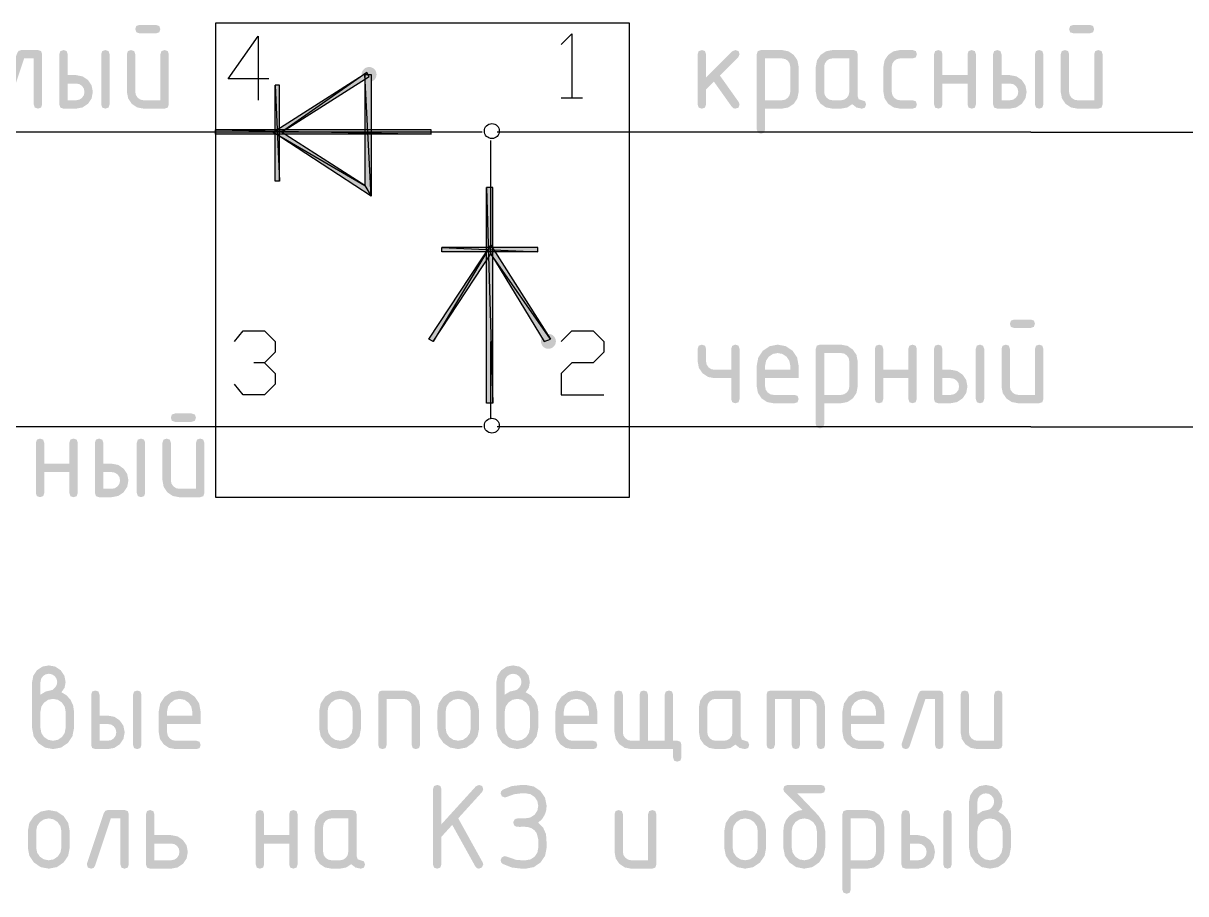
# Model space of a CAD drawing. Header units: millimetres. Extents: x 0 to 420, y 0 to 297.
# Drawn here: x 72.73 to 95.78, y 137.34 to 154.6 of the extents above; entities that cross this region are included whole.
import ezdxf

# ---------------------------------------------------------------- set-up
doc = ezdxf.new("R2010")
doc.units = ezdxf.units.MM
doc.layers.get('0').update_dxf_attribs({"linetype": 'CONTINUOUS'})

msp = doc.modelspace()

# ---------------------------------------------------------------- hatches: boundary and pattern name
at = {"true_color": 0x000007}
h = msp.add_hatch(color=0, dxfattribs=at)
h.paths.add_polyline_path([(75.614819, 153.986728), (75.614819, 152.991233), (75.593873, 152.928739), (75.531586, 152.907999), (75.116521, 152.907999), (74.987605, 152.931977), (74.880601, 153.003911), (74.808667, 153.110916), (74.784689, 153.239831), (74.784689, 153.986728), (74.805429, 154.049015), (74.867923, 154.069961), (74.929934, 154.049015), (74.950605, 153.986728), (74.950605, 153.239831), (74.962732, 153.176648), (74.999663, 153.122973), (75.053338, 153.086042), (75.116521, 153.073915), (75.448904, 153.073915), (75.448904, 153.986728), (75.469574, 154.049015), (75.531586, 154.069961), (75.593873, 154.049015)], flags=0)
h.paths.add_polyline_path([(75.364568, 154.401793), (75.033839, 154.401793), (74.971344, 154.422532), (74.950605, 154.485026), (74.971344, 154.547038), (75.033839, 154.567709), (75.364568, 154.567709), (75.426579, 154.547038), (75.44725, 154.485026), (75.426579, 154.422532)], flags=0)
h = msp.add_hatch(color=0, dxfattribs=at)
h.paths.add_polyline_path([(94.131073, 153.986728), (94.131073, 152.991233), (94.110127, 152.928739), (94.04784, 152.907999), (93.632775, 152.907999), (93.503859, 152.931977), (93.396855, 153.003911), (93.324921, 153.110916), (93.300943, 153.239831), (93.300943, 153.986728), (93.321683, 154.049015), (93.384177, 154.069961), (93.446188, 154.049015), (93.466859, 153.986728), (93.466859, 153.239831), (93.478986, 153.176648), (93.515917, 153.122973), (93.569592, 153.086042), (93.632775, 153.073915), (93.965158, 153.073915), (93.965158, 153.986728), (93.985828, 154.049015), (94.04784, 154.069961), (94.110127, 154.049015)], flags=0)
h.paths.add_polyline_path([(93.880822, 154.401793), (93.550092, 154.401793), (93.487598, 154.422532), (93.466859, 154.485026), (93.487598, 154.547038), (93.550092, 154.567709), (93.880822, 154.567709), (93.942833, 154.547038), (93.963504, 154.485026), (93.942833, 154.422532)], flags=0)
for points in [[(72.688638, 154.069961), (73.020469, 154.069961), (73.082757, 154.049015), (73.103703, 153.986728), (73.103703, 152.991233), (73.082757, 152.928739), (73.020469, 152.907999), (72.958458, 152.928739), (72.937787, 152.991233), (72.937787, 153.904045), (72.747618, 153.904045), (72.434528, 152.964775), (72.405589, 152.922124), (72.356806, 152.907999), (72.294312, 152.929083), (72.273573, 152.992335), (72.277431, 153.01714), (72.605404, 154.002162), (72.637306, 154.053011)], [(86.268498, 153.524258), (86.790499, 154.046259), (86.849479, 154.069961), (86.911766, 154.049015), (86.932712, 153.986728), (86.907356, 153.92885), (86.543003, 153.564497), (86.916176, 153.038637), (86.932712, 152.989579), (86.911766, 152.928325), (86.849479, 152.907999), (86.810067, 152.91675), (86.780577, 152.943277), (86.423389, 153.444883), (86.268498, 153.290543), (86.268498, 152.991233), (86.247827, 152.928739), (86.185816, 152.907999), (86.123322, 152.928739), (86.102582, 152.991233), (86.102582, 153.986728), (86.123322, 154.049015), (86.185816, 154.069961), (86.247827, 154.049015), (86.268498, 153.986728)], [(89.950776, 153.73813), (89.950776, 153.239831), (89.962903, 153.176648), (89.999835, 153.122973), (90.053509, 153.086042), (90.116692, 153.073915), (90.365841, 153.073915), (90.428129, 153.053245), (90.449075, 152.991233), (90.428129, 152.928739), (90.365841, 152.907999), (90.116692, 152.907999), (89.987777, 152.931977), (89.880772, 153.003911), (89.808838, 153.110916), (89.784861, 153.239831), (89.784861, 153.73813), (89.808838, 153.866563), (89.880772, 153.973499), (89.987777, 154.045708), (90.116692, 154.069961), (90.365841, 154.069961), (90.428129, 154.049015), (90.449075, 153.986728), (90.428129, 153.924716), (90.365841, 153.904045), (90.116692, 153.904045), (90.052613, 153.891781), (89.999283, 153.855538), (89.962834, 153.801795)], [(90.955742, 153.405747), (90.955742, 152.991233), (90.935072, 152.928739), (90.87306, 152.907999), (90.810566, 152.928739), (90.789827, 152.991233), (90.789827, 153.986728), (90.810566, 154.049015), (90.87306, 154.069961), (90.935072, 154.049015), (90.955742, 153.986728), (90.955742, 153.572214), (91.454041, 153.572214), (91.454041, 153.986728), (91.474712, 154.049015), (91.536723, 154.069961), (91.599011, 154.049015), (91.619957, 153.986728), (91.619957, 152.991233), (91.599011, 152.928739), (91.536723, 152.907999), (91.474712, 152.928739), (91.454041, 152.991233), (91.454041, 153.405747)], [(86.932712, 148.144728), (86.932712, 147.149233), (86.911766, 147.086739), (86.849479, 147.065999), (86.787467, 147.086739), (86.766797, 147.149233), (86.766797, 147.563747), (86.434414, 147.563747), (86.307359, 147.587449), (86.200147, 147.659107), (86.126973, 147.764596), (86.102582, 147.889515), (86.102582, 148.144728), (86.123322, 148.207015), (86.185816, 148.227961), (86.247827, 148.207015), (86.268498, 148.144728), (86.268498, 147.89613), (86.280625, 147.832464), (86.317556, 147.778721), (86.371231, 147.742272), (86.434414, 147.730214), (86.766797, 147.730214), (86.766797, 148.144728), (86.787467, 148.207015), (86.849479, 148.227961), (86.911766, 148.207015)], [(89.781984, 147.563747), (89.781984, 147.149233), (89.761313, 147.086739), (89.699301, 147.065999), (89.636807, 147.086739), (89.616068, 147.149233), (89.616068, 148.144728), (89.636807, 148.207015), (89.699301, 148.227961), (89.761313, 148.207015), (89.781984, 148.144728), (89.781984, 147.730214), (90.280282, 147.730214), (90.280282, 148.144728), (90.300953, 148.207015), (90.362965, 148.227961), (90.425252, 148.207015), (90.446198, 148.144728), (90.446198, 147.149233), (90.425252, 147.086739), (90.362965, 147.065999), (90.300953, 147.086739), (90.280282, 147.149233), (90.280282, 147.563747)], [(73.144984, 145.70108), (73.144984, 145.286566), (73.124313, 145.224072), (73.062301, 145.203333), (72.999807, 145.224072), (72.979068, 145.286566), (72.979068, 146.282061), (72.999807, 146.344348), (73.062301, 146.365295), (73.124313, 146.344348), (73.144984, 146.282061), (73.144984, 145.867547), (73.643282, 145.867547), (73.643282, 146.282061), (73.663953, 146.344348), (73.725965, 146.365295), (73.788252, 146.344348), (73.809198, 146.282061), (73.809198, 145.286566), (73.788252, 145.224072), (73.725965, 145.203333), (73.663953, 145.224072), (73.643282, 145.286566), (73.643282, 145.70108)], [(79.768086, 140.291233), (79.768086, 141.286728), (79.788826, 141.349015), (79.85132, 141.369961), (80.266385, 141.369961), (80.393715, 141.345639), (80.501202, 141.272947), (80.573894, 141.165874), (80.598216, 141.03813), (80.598216, 140.291233), (80.57727, 140.228739), (80.514983, 140.207999), (80.452971, 140.228739), (80.4323, 140.291233), (80.4323, 141.03813), (80.420312, 141.102484), (80.384345, 141.15609), (80.330739, 141.192057), (80.266385, 141.204045), (79.934002, 141.204045), (79.934002, 140.291233), (79.913331, 140.228739), (79.85132, 140.207999), (79.788826, 140.228739)], [(85.614695, 140.207999), (84.784565, 140.207999), (84.65565, 140.232046), (84.548645, 140.304462), (84.476712, 140.411605), (84.452734, 140.539831), (84.452734, 141.286728), (84.473473, 141.349015), (84.535967, 141.369961), (84.597979, 141.349015), (84.618649, 141.286728), (84.618649, 140.539831), (84.630776, 140.476648), (84.667708, 140.422973), (84.721382, 140.386042), (84.784565, 140.373915), (84.951032, 140.373915), (84.951032, 141.286728), (84.971703, 141.349015), (85.033715, 141.369961), (85.096002, 141.349015), (85.116948, 141.286728), (85.116948, 140.373915), (85.44878, 140.373915), (85.44878, 141.286728), (85.46945, 141.349015), (85.531462, 141.369961), (85.593749, 141.349015), (85.614695, 141.286728), (85.614695, 140.373915), (85.697929, 140.373915), (85.759941, 140.353245), (85.780611, 140.291233), (85.780611, 140.042084), (85.759941, 139.979796), (85.697929, 139.95885), (85.635435, 139.979796), (85.614695, 140.042084)], [(87.550865, 141.369961), (88.297762, 141.369961), (88.425506, 141.345639), (88.53258, 141.272947), (88.605271, 141.165874), (88.629593, 141.03813), (88.629593, 140.291233), (88.608647, 140.228739), (88.54636, 140.207999), (88.484348, 140.228739), (88.463678, 140.291233), (88.463678, 141.03813), (88.451689, 141.102484), (88.415722, 141.15609), (88.362323, 141.192057), (88.297762, 141.204045), (88.131846, 141.204045), (88.131846, 140.291233), (88.1109, 140.228739), (88.048613, 140.207999), (87.986601, 140.228739), (87.96593, 140.291233), (87.96593, 141.204045), (87.633547, 141.204045), (87.633547, 140.291233), (87.612877, 140.228739), (87.550865, 140.207999), (87.488371, 140.228739), (87.467632, 140.291233), (87.467632, 141.286728), (87.488371, 141.349015)], [(90.560009, 141.369961), (90.891841, 141.369961), (90.954128, 141.349015), (90.975074, 141.286728), (90.975074, 140.291233), (90.954128, 140.228739), (90.891841, 140.207999), (90.829829, 140.228739), (90.809159, 140.291233), (90.809159, 141.204045), (90.618989, 141.204045), (90.305899, 140.264775), (90.27696, 140.222124), (90.228178, 140.207999), (90.165684, 140.229083), (90.144944, 140.292335), (90.148803, 140.31714), (90.476776, 141.302162), (90.508677, 141.353011)], [(92.146236, 141.286728), (92.146236, 140.291233), (92.12529, 140.228739), (92.063003, 140.207999), (91.647938, 140.207999), (91.519022, 140.231977), (91.412017, 140.303911), (91.340084, 140.410916), (91.316106, 140.539831), (91.316106, 141.286728), (91.336845, 141.349015), (91.39934, 141.369961), (91.461351, 141.349015), (91.482022, 141.286728), (91.482022, 140.539831), (91.494149, 140.476648), (91.53108, 140.422973), (91.584755, 140.386042), (91.647938, 140.373915), (91.98032, 140.373915), (91.98032, 141.286728), (92.000991, 141.349015), (92.063003, 141.369961), (92.12529, 141.349015)], [(81.235471, 138.704946), (81.020497, 138.468474), (81.020497, 137.920566), (80.999827, 137.858072), (80.937815, 137.837333), (80.875321, 137.858072), (80.854581, 137.920566), (80.854581, 139.41436), (80.875321, 139.476371), (80.937815, 139.497042), (80.999827, 139.476371), (81.020497, 139.41436), (81.020497, 138.716521), (81.704555, 139.469481), (81.767394, 139.497042), (81.829681, 139.476371), (81.850627, 139.41436), (81.828027, 139.357585), (81.353982, 138.835584), (81.839052, 137.961907), (81.850627, 137.920566), (81.82472, 137.86324), (81.767394, 137.837333), (81.723641, 137.848219), (81.693531, 137.88143)], [(82.609601, 139.331126), (82.463667, 139.312936), (82.315252, 139.258366), (82.277769, 139.248444), (82.219341, 139.273249), (82.194536, 139.331126), (82.206525, 139.372881), (82.242492, 139.40554), (82.414471, 139.474029), (82.609601, 139.497042), (82.692835, 139.497042), (82.852067, 139.466587), (82.986081, 139.375775), (83.076894, 139.241485), (83.107348, 139.081977), (83.096927, 138.983774), (83.065732, 138.895804), (83.013866, 138.817962), (82.941433, 138.750145), (83.03886, 138.649135), (83.092466, 138.527454), (83.103628, 138.425479), (83.107348, 138.252398), (83.076894, 138.092477), (82.986081, 137.9586), (82.852067, 137.867581), (82.692835, 137.837333), (82.609601, 137.837333), (82.416951, 137.860208), (82.242492, 137.929386), (82.206525, 137.960736), (82.194536, 138.003249), (82.218789, 138.061677), (82.277769, 138.086482), (82.315252, 138.076009), (82.498807, 138.01317), (82.578044, 138.005729), (82.692835, 138.003249), (82.788884, 138.021163), (82.869223, 138.075458), (82.923311, 138.15566), (82.941433, 138.252398), (82.941433, 138.418314), (82.908911, 138.542888), (82.866123, 138.597872), (82.810519, 138.637146), (82.742099, 138.660711), (82.660864, 138.668565), (82.610703, 138.666912), (82.563299, 138.665809), (82.504043, 138.671735), (82.467939, 138.690063), (82.443685, 138.750145), (82.46849, 138.810228), (82.50363, 138.829107), (82.55944, 138.835584), (82.608499, 138.833379), (82.66362, 138.831725), (82.779858, 138.849984), (82.86757, 138.905037), (82.922898, 138.986065), (82.941433, 139.081977), (82.923243, 139.177819), (82.868672, 139.258366), (82.788195, 139.312936), (82.692835, 139.331126)], [(74.406274, 138.999295), (74.738106, 138.999295), (74.800393, 138.978348), (74.821339, 138.916061), (74.821339, 137.920566), (74.800393, 137.858072), (74.738106, 137.837333), (74.676094, 137.858072), (74.655423, 137.920566), (74.655423, 138.833379), (74.465254, 138.833379), (74.152164, 137.894108), (74.123225, 137.851458), (74.074442, 137.837333), (74.011948, 137.858417), (73.991209, 137.921669), (73.995067, 137.946473), (74.323041, 138.931495), (74.354942, 138.982345)], [(77.504415, 138.33508), (77.504415, 137.920566), (77.483744, 137.858072), (77.421732, 137.837333), (77.359238, 137.858072), (77.338499, 137.920566), (77.338499, 138.916061), (77.359238, 138.978348), (77.421732, 138.999295), (77.483744, 138.978348), (77.504415, 138.916061), (77.504415, 138.501547), (78.002713, 138.501547), (78.002713, 138.916061), (78.023384, 138.978348), (78.085395, 138.999295), (78.147683, 138.978348), (78.168629, 138.916061), (78.168629, 137.920566), (78.147683, 137.858072), (78.085395, 137.837333), (78.023384, 137.858072), (78.002713, 137.920566), (78.002713, 138.33508)], [(85.283892, 138.916061), (85.283892, 137.920566), (85.262946, 137.858072), (85.200658, 137.837333), (84.785593, 137.837333), (84.656678, 137.861311), (84.549673, 137.933244), (84.47774, 138.040249), (84.453762, 138.169164), (84.453762, 138.916061), (84.474501, 138.978348), (84.536995, 138.999295), (84.599007, 138.978348), (84.619678, 138.916061), (84.619678, 138.169164), (84.631804, 138.105981), (84.668736, 138.052307), (84.72241, 138.015375), (84.785593, 138.003249), (85.117976, 138.003249), (85.117976, 138.916061), (85.138647, 138.978348), (85.200658, 138.999295), (85.262946, 138.978348)]]:
    msp.add_hatch(color=0, dxfattribs=at).paths.add_polyline_path(points, flags=0)
h = msp.add_hatch(color=0, dxfattribs=at)
h.paths.add_polyline_path([(74.108949, 153.239831), (74.084696, 153.110916), (74.012486, 153.003911), (73.905482, 152.931977), (73.776566, 152.907999), (73.527968, 152.907999), (73.465474, 152.928739), (73.444735, 152.991233), (73.444735, 153.986728), (73.465474, 154.049015), (73.527968, 154.069961), (73.58998, 154.049015), (73.61065, 153.986728), (73.61065, 153.572214), (73.776566, 153.572214), (73.905482, 153.54796), (74.012486, 153.475751), (74.084696, 153.368333)], flags=0)
h.paths.add_polyline_path([(73.943033, 153.239831), (73.931044, 153.304392), (73.895077, 153.357791), (73.841403, 153.393758), (73.776566, 153.405747), (73.61065, 153.405747), (73.61065, 153.073915), (73.776566, 153.073915), (73.840714, 153.085973), (73.894526, 153.122422), (73.930769, 153.175752)], flags=0)
h.paths.add_polyline_path([(74.274865, 153.986728), (74.295535, 154.049015), (74.357547, 154.069961), (74.419834, 154.049015), (74.440781, 153.986728), (74.440781, 152.991233), (74.419834, 152.928739), (74.357547, 152.907999), (74.295535, 152.928739), (74.274865, 152.991233)], flags=0)
h = msp.add_hatch(color=0, dxfattribs=at)
h.paths.add_polyline_path([(87.273744, 153.986728), (87.294484, 154.049015), (87.356978, 154.069961), (87.772043, 154.069961), (87.900476, 154.045708), (88.007412, 153.973499), (88.079621, 153.866563), (88.103874, 153.73813), (88.103874, 153.239831), (88.079621, 153.111605), (88.007412, 153.004462), (87.900476, 152.932046), (87.772043, 152.907999), (87.43966, 152.907999), (87.43966, 152.492934), (87.418989, 152.430923), (87.356978, 152.410252), (87.294484, 152.430923), (87.273744, 152.492934)], flags=0)
h.paths.add_polyline_path([(87.43966, 153.904045), (87.43966, 153.073915), (87.772043, 153.073915), (87.835708, 153.085973), (87.889451, 153.122422), (87.925694, 153.175752), (87.937958, 153.239831), (87.937958, 153.73813), (87.92597, 153.802484), (87.890003, 153.85609), (87.836397, 153.892056), (87.772043, 153.904045)], flags=0)
h = msp.add_hatch(color=0, dxfattribs=at)
h.paths.add_polyline_path([(89.10912, 153.904045), (88.776738, 153.904045), (88.712659, 153.891781), (88.659329, 153.855538), (88.62288, 153.801795), (88.610822, 153.73813), (88.610822, 153.239831), (88.622948, 153.176648), (88.65988, 153.122973), (88.713554, 153.086042), (88.776738, 153.073915), (88.943205, 153.073915), (89.00687, 153.085973), (89.060613, 153.122422), (89.096856, 153.175752), (89.10912, 153.239831)], flags=0)
h.paths.add_polyline_path([(89.440952, 152.991233), (89.420006, 152.928739), (89.357718, 152.907999), (89.252367, 152.929979), (89.1681, 152.996194), (89.065574, 152.929979), (88.943205, 152.907999), (88.776738, 152.907999), (88.647822, 152.931977), (88.540817, 153.003911), (88.468884, 153.110916), (88.444906, 153.239831), (88.444906, 153.73813), (88.468884, 153.866563), (88.540817, 153.973499), (88.647822, 154.045708), (88.776738, 154.069961), (89.191803, 154.069961), (89.25409, 154.049015), (89.275036, 153.986728), (89.275036, 153.157149), (89.295707, 153.094655), (89.357718, 153.073915), (89.420006, 153.053245)], flags=0)
h = msp.add_hatch(color=0, dxfattribs=at)
h.paths.add_polyline_path([(92.625203, 153.239831), (92.600949, 153.110916), (92.52874, 153.003911), (92.421736, 152.931977), (92.29282, 152.907999), (92.044222, 152.907999), (91.981728, 152.928739), (91.960988, 152.991233), (91.960988, 153.986728), (91.981728, 154.049015), (92.044222, 154.069961), (92.106234, 154.049015), (92.126904, 153.986728), (92.126904, 153.572214), (92.29282, 153.572214), (92.421736, 153.54796), (92.52874, 153.475751), (92.600949, 153.368333)], flags=0)
h.paths.add_polyline_path([(92.459287, 153.239831), (92.447298, 153.304392), (92.411331, 153.357791), (92.357657, 153.393758), (92.29282, 153.405747), (92.126904, 153.405747), (92.126904, 153.073915), (92.29282, 153.073915), (92.356968, 153.085973), (92.41078, 153.122422), (92.447023, 153.175752)], flags=0)
h.paths.add_polyline_path([(92.791119, 153.986728), (92.811789, 154.049015), (92.873801, 154.069961), (92.936088, 154.049015), (92.957034, 153.986728), (92.957034, 152.991233), (92.936088, 152.928739), (92.873801, 152.907999), (92.811789, 152.928739), (92.791119, 152.991233)], flags=0)
h = msp.add_hatch(color=0, dxfattribs=at)
h.paths.add_polyline_path([(79.586667, 153.543), (79.544333, 153.627667), (77.851, 152.442333)], flags=0)
h.paths.add_polyline_path([(79.544333, 153.627667), (77.851, 152.442333), (77.681667, 152.442333)], flags=0)
h.paths.add_polyline_path([(77.851, 152.442333), (77.681667, 152.442333), (79.502, 151.384)], flags=0)
h.paths.add_polyline_path([(77.681667, 152.442333), (79.502, 151.384), (79.629, 151.172333)], flags=0)
h.paths.add_polyline_path([(79.502, 151.384), (79.629, 151.172333), (79.502, 153.585333)], flags=0)
h.paths.add_polyline_path([(79.629, 151.172333), (79.502, 153.585333), (79.629, 153.585333)], flags=0)
h = msp.add_hatch(color=0, dxfattribs=at)
edge = h.paths.add_edge_path(flags=0)
edge.add_arc((79.586667, 153.585333), 0.148167, 0, 360)
h = msp.add_hatch(color=0, dxfattribs=at)
h.paths.add_polyline_path([(77.808667, 153.373667), (77.724, 153.373667), (77.808667, 151.468667)], flags=0)
h.paths.add_polyline_path([(77.724, 153.373667), (77.808667, 151.468667), (77.724, 151.468667)], flags=0)
h = msp.add_hatch(color=0, dxfattribs=at)
h.paths.add_polyline_path([(80.814333, 152.484667), (76.538667, 152.484667), (80.814333, 152.4)], flags=0)
h.paths.add_polyline_path([(76.538667, 152.484667), (80.814333, 152.4), (76.538667, 152.4)], flags=0)
h = msp.add_hatch(color=0, dxfattribs=at)
h.paths.add_polyline_path([(82.042, 151.341667), (81.915, 151.341667), (82.042, 147.066)], flags=0)
h.paths.add_polyline_path([(81.915, 151.341667), (82.042, 147.066), (81.915, 147.066)], flags=0)
h = msp.add_hatch(color=0, dxfattribs=at)
h.paths.add_polyline_path([(83.058, 148.293667), (83.185, 148.336), (81.999667, 150.029333)], flags=0)
h.paths.add_polyline_path([(83.185, 148.336), (81.999667, 150.029333), (81.999667, 150.198667)], flags=0)
h.paths.add_polyline_path([(81.999667, 150.029333), (81.999667, 150.198667), (80.856667, 148.293667)], flags=0)
h.paths.add_polyline_path([(81.999667, 150.198667), (80.856667, 148.293667), (80.772, 148.336)], flags=0)
h = msp.add_hatch(color=0, dxfattribs=at)
h.paths.add_polyline_path([(82.931, 150.156333), (81.026, 150.156333), (82.931, 150.071667)], flags=0)
h.paths.add_polyline_path([(81.026, 150.156333), (82.931, 150.071667), (81.026, 150.071667)], flags=0)
h = msp.add_hatch(color=0, dxfattribs=at)
h.paths.add_polyline_path([(92.957315, 148.144728), (92.957315, 147.149233), (92.936368, 147.086739), (92.874081, 147.065999), (92.459016, 147.065999), (92.330101, 147.089977), (92.223096, 147.161911), (92.151162, 147.268916), (92.127184, 147.397831), (92.127184, 148.144728), (92.147924, 148.207015), (92.210418, 148.227961), (92.27243, 148.207015), (92.2931, 148.144728), (92.2931, 147.397831), (92.305227, 147.334648), (92.342158, 147.280973), (92.395833, 147.244042), (92.459016, 147.231915), (92.791399, 147.231915), (92.791399, 148.144728), (92.812069, 148.207015), (92.874081, 148.227961), (92.936368, 148.207015)], flags=0)
h.paths.add_polyline_path([(92.707063, 148.559793), (92.376334, 148.559793), (92.31384, 148.580532), (92.2931, 148.643026), (92.31384, 148.705038), (92.376334, 148.725709), (92.707063, 148.725709), (92.769075, 148.705038), (92.789745, 148.643026), (92.769075, 148.580532)], flags=0)
h = msp.add_hatch(color=0, dxfattribs=at)
edge = h.paths.add_edge_path(flags=0)
edge.add_arc((83.142667, 148.293667), 0.148167, 0, 360)
h = msp.add_hatch(color=0, dxfattribs=at)
h.paths.add_polyline_path([(87.688809, 148.062045), (87.592967, 148.04358), (87.51242, 147.988734), (87.45785, 147.908256), (87.43966, 147.812896), (87.43966, 147.730214), (87.937958, 147.730214), (87.937958, 147.812896), (87.919493, 147.908256), (87.864647, 147.988734), (87.784169, 148.04358)], flags=0)
h.paths.add_polyline_path([(87.43966, 147.563747), (87.43966, 147.397831), (87.451787, 147.334648), (87.488718, 147.280973), (87.542393, 147.244042), (87.605576, 147.231915), (88.020641, 147.231915), (88.082928, 147.211245), (88.103874, 147.149233), (88.082928, 147.086739), (88.020641, 147.065999), (87.605576, 147.065999), (87.47666, 147.089977), (87.369655, 147.161911), (87.297722, 147.268916), (87.273744, 147.397831), (87.273744, 147.812896), (87.303992, 147.972404), (87.395011, 148.106694), (87.528888, 148.197507), (87.688809, 148.227961), (87.849695, 148.197851), (87.983709, 148.107796), (88.073764, 147.973782), (88.103874, 147.812896), (88.103874, 147.563747)], flags=0)
h = msp.add_hatch(color=0, dxfattribs=at)
h.paths.add_polyline_path([(88.444906, 148.144728), (88.465645, 148.207015), (88.528139, 148.227961), (88.943205, 148.227961), (89.071638, 148.203708), (89.178573, 148.131499), (89.250783, 148.024563), (89.275036, 147.89613), (89.275036, 147.397831), (89.250783, 147.269605), (89.178573, 147.162462), (89.071638, 147.090046), (88.943205, 147.065999), (88.610822, 147.065999), (88.610822, 146.650934), (88.590151, 146.588923), (88.528139, 146.568252), (88.465645, 146.588923), (88.444906, 146.650934)], flags=0)
h.paths.add_polyline_path([(88.610822, 148.062045), (88.610822, 147.231915), (88.943205, 147.231915), (89.00687, 147.243973), (89.060613, 147.280422), (89.096856, 147.333752), (89.10912, 147.397831), (89.10912, 147.89613), (89.097131, 147.960484), (89.061165, 148.01409), (89.007559, 148.050056), (88.943205, 148.062045)], flags=0)
h = msp.add_hatch(color=0, dxfattribs=at)
h.paths.add_polyline_path([(91.451444, 147.397831), (91.427191, 147.268916), (91.354981, 147.161911), (91.247977, 147.089977), (91.119061, 147.065999), (90.870463, 147.065999), (90.807969, 147.086739), (90.78723, 147.149233), (90.78723, 148.144728), (90.807969, 148.207015), (90.870463, 148.227961), (90.932475, 148.207015), (90.953146, 148.144728), (90.953146, 147.730214), (91.119061, 147.730214), (91.247977, 147.70596), (91.354981, 147.633751), (91.427191, 147.526333)], flags=0)
h.paths.add_polyline_path([(91.285528, 147.397831), (91.273539, 147.462392), (91.237573, 147.515791), (91.183898, 147.551758), (91.119061, 147.563747), (90.953146, 147.563747), (90.953146, 147.231915), (91.119061, 147.231915), (91.183209, 147.243973), (91.237021, 147.280422), (91.273264, 147.333752)], flags=0)
h.paths.add_polyline_path([(91.61736, 148.144728), (91.638031, 148.207015), (91.700042, 148.227961), (91.76233, 148.207015), (91.783276, 148.144728), (91.783276, 147.149233), (91.76233, 147.086739), (91.700042, 147.065999), (91.638031, 147.086739), (91.61736, 147.149233)], flags=0)
h = msp.add_hatch(color=0, dxfattribs=at)
h.paths.add_polyline_path([(76.320315, 146.282061), (76.320315, 145.286566), (76.299368, 145.224072), (76.237081, 145.203333), (75.822016, 145.203333), (75.693101, 145.227311), (75.586096, 145.299244), (75.514162, 145.406249), (75.490184, 145.535164), (75.490184, 146.282061), (75.510924, 146.344348), (75.573418, 146.365295), (75.63543, 146.344348), (75.6561, 146.282061), (75.6561, 145.535164), (75.668227, 145.471981), (75.705158, 145.418307), (75.758833, 145.381375), (75.822016, 145.369249), (76.154399, 145.369249), (76.154399, 146.282061), (76.175069, 146.344348), (76.237081, 146.365295), (76.299368, 146.344348)], flags=0)
h.paths.add_polyline_path([(76.070063, 146.697126), (75.739334, 146.697126), (75.67684, 146.717866), (75.6561, 146.78036), (75.67684, 146.842371), (75.739334, 146.863042), (76.070063, 146.863042), (76.132075, 146.842371), (76.152745, 146.78036), (76.132075, 146.717866)], flags=0)
h = msp.add_hatch(color=0, dxfattribs=at)
h.paths.add_polyline_path([(74.814444, 145.535164), (74.790191, 145.406249), (74.717982, 145.299244), (74.610977, 145.227311), (74.482061, 145.203333), (74.233463, 145.203333), (74.170969, 145.224072), (74.15023, 145.286566), (74.15023, 146.282061), (74.170969, 146.344348), (74.233463, 146.365295), (74.295475, 146.344348), (74.316146, 146.282061), (74.316146, 145.867547), (74.482061, 145.867547), (74.610977, 145.843294), (74.717982, 145.771084), (74.790191, 145.663666)], flags=0)
h.paths.add_polyline_path([(74.648528, 145.535164), (74.636539, 145.599725), (74.600573, 145.653124), (74.546898, 145.689091), (74.482061, 145.70108), (74.316146, 145.70108), (74.316146, 145.369249), (74.482061, 145.369249), (74.546209, 145.381306), (74.600021, 145.417755), (74.636264, 145.471086)], flags=0)
h.paths.add_polyline_path([(74.98036, 146.282061), (75.001031, 146.344348), (75.063042, 146.365295), (75.12533, 146.344348), (75.146276, 146.282061), (75.146276, 145.286566), (75.12533, 145.224072), (75.063042, 145.203333), (75.001031, 145.224072), (74.98036, 145.286566)], flags=0)
h = msp.add_hatch(color=0, dxfattribs=at)
h.paths.add_polyline_path([(73.07063, 141.286728), (73.171984, 141.349015), (73.264657, 141.369961), (73.313991, 141.384431), (73.360018, 141.427839), (73.392264, 141.481651), (73.403012, 141.535877), (73.391023, 141.600438), (73.355057, 141.653837), (73.301382, 141.689804), (73.236545, 141.701793), (73.172467, 141.689528), (73.119136, 141.653286), (73.082687, 141.599542), (73.07063, 141.535877)], flags=0)
h.paths.add_polyline_path([(73.485695, 141.335786), (73.588221, 141.273774), (73.667596, 141.18365), (73.717963, 141.074234), (73.734844, 140.954896), (73.734844, 140.623065), (73.70432, 140.462661), (73.613025, 140.328716), (73.479011, 140.238178), (73.319779, 140.207999), (73.159375, 140.238247), (73.02543, 140.329267), (72.934893, 140.463143), (72.904714, 140.623065), (72.904714, 141.535877), (72.92876, 141.66431), (73.001176, 141.771246), (73.108319, 141.843455), (73.236545, 141.867709), (73.365461, 141.843386), (73.472465, 141.770695), (73.544675, 141.663621), (73.568928, 141.535877), (73.547982, 141.423016)], flags=0)
h.paths.add_polyline_path([(73.568928, 140.623065), (73.568928, 140.954896), (73.550738, 141.050256), (73.496168, 141.130734), (73.415828, 141.18558), (73.319779, 141.204045), (73.223454, 141.18558), (73.142839, 141.130734), (73.088544, 141.050256), (73.07063, 140.954896), (73.07063, 140.623065), (73.088544, 140.526326), (73.142839, 140.446124), (73.223454, 140.39183), (73.319779, 140.373915), (73.415828, 140.392105), (73.496168, 140.446676), (73.550738, 140.527222)], flags=0)
h = msp.add_hatch(color=0, dxfattribs=at)
h.paths.add_polyline_path([(82.276326, 141.286728), (82.37768, 141.349015), (82.470353, 141.369961), (82.519687, 141.384431), (82.565714, 141.427839), (82.59796, 141.481651), (82.608708, 141.535877), (82.59672, 141.600438), (82.560753, 141.653837), (82.507078, 141.689804), (82.442241, 141.701793), (82.378163, 141.689528), (82.324833, 141.653286), (82.288383, 141.599542), (82.276326, 141.535877)], flags=0)
h.paths.add_polyline_path([(82.691391, 141.335786), (82.793917, 141.273774), (82.873292, 141.18365), (82.923659, 141.074234), (82.94054, 140.954896), (82.94054, 140.623065), (82.910017, 140.462661), (82.818721, 140.328716), (82.684707, 140.238178), (82.525475, 140.207999), (82.365071, 140.238247), (82.231126, 140.329267), (82.140589, 140.463143), (82.11041, 140.623065), (82.11041, 141.535877), (82.134457, 141.66431), (82.206873, 141.771246), (82.314015, 141.843455), (82.442241, 141.867709), (82.571157, 141.843386), (82.678162, 141.770695), (82.750371, 141.663621), (82.774624, 141.535877), (82.753678, 141.423016)], flags=0)
h.paths.add_polyline_path([(82.774624, 140.623065), (82.774624, 140.954896), (82.756434, 141.050256), (82.701864, 141.130734), (82.621524, 141.18558), (82.525475, 141.204045), (82.42915, 141.18558), (82.348535, 141.130734), (82.29424, 141.050256), (82.276326, 140.954896), (82.276326, 140.623065), (82.29424, 140.526326), (82.348535, 140.446124), (82.42915, 140.39183), (82.525475, 140.373915), (82.621524, 140.392105), (82.701864, 140.446676), (82.756434, 140.527222)], flags=0)
h = msp.add_hatch(color=0, dxfattribs=at)
h.paths.add_polyline_path([(74.74009, 140.539831), (74.715837, 140.410916), (74.643627, 140.303911), (74.536623, 140.231977), (74.407707, 140.207999), (74.159109, 140.207999), (74.096615, 140.228739), (74.075876, 140.291233), (74.075876, 141.286728), (74.096615, 141.349015), (74.159109, 141.369961), (74.221121, 141.349015), (74.241791, 141.286728), (74.241791, 140.872214), (74.407707, 140.872214), (74.536623, 140.84796), (74.643627, 140.775751), (74.715837, 140.668333)], flags=0)
h.paths.add_polyline_path([(74.574174, 140.539831), (74.562185, 140.604392), (74.526219, 140.657791), (74.472544, 140.693758), (74.407707, 140.705747), (74.241791, 140.705747), (74.241791, 140.373915), (74.407707, 140.373915), (74.471855, 140.385973), (74.525667, 140.422422), (74.56191, 140.475752)], flags=0)
h.paths.add_polyline_path([(74.906006, 141.286728), (74.926676, 141.349015), (74.988688, 141.369961), (75.050975, 141.349015), (75.071922, 141.286728), (75.071922, 140.291233), (75.050975, 140.228739), (74.988688, 140.207999), (74.926676, 140.228739), (74.906006, 140.291233)], flags=0)
h = msp.add_hatch(color=0, dxfattribs=at)
h.paths.add_polyline_path([(75.830895, 141.204045), (75.735053, 141.18558), (75.654506, 141.130734), (75.599936, 141.050256), (75.581746, 140.954896), (75.581746, 140.872214), (76.080045, 140.872214), (76.080045, 140.954896), (76.061579, 141.050256), (76.006733, 141.130734), (75.926256, 141.18558)], flags=0)
h.paths.add_polyline_path([(75.581746, 140.705747), (75.581746, 140.539831), (75.593873, 140.476648), (75.630804, 140.422973), (75.684479, 140.386042), (75.747662, 140.373915), (76.162727, 140.373915), (76.225014, 140.353245), (76.24596, 140.291233), (76.225014, 140.228739), (76.162727, 140.207999), (75.747662, 140.207999), (75.618746, 140.231977), (75.511742, 140.303911), (75.439808, 140.410916), (75.41583, 140.539831), (75.41583, 140.954896), (75.446078, 141.114404), (75.537098, 141.248694), (75.670974, 141.339507), (75.830895, 141.369961), (75.991781, 141.339851), (76.125796, 141.249796), (76.21585, 141.115782), (76.24596, 140.954896), (76.24596, 140.705747)], flags=0)
h = msp.add_hatch(color=0, dxfattribs=at)
h.paths.add_polyline_path([(78.596924, 140.623065), (78.596924, 140.954896), (78.627172, 141.114404), (78.718192, 141.248694), (78.852068, 141.339507), (79.011989, 141.369961), (79.172875, 141.339851), (79.306889, 141.249796), (79.396944, 141.115782), (79.427054, 140.954896), (79.427054, 140.623065), (79.396531, 140.463143), (79.305236, 140.329267), (79.171222, 140.238247), (79.011989, 140.207999), (78.852068, 140.238247), (78.718192, 140.329267), (78.627172, 140.463143)], flags=0)
h.paths.add_polyline_path([(79.261139, 140.623065), (79.261139, 140.954896), (79.242673, 141.050256), (79.187827, 141.130734), (79.107349, 141.18558), (79.011989, 141.204045), (78.916147, 141.18558), (78.8356, 141.130734), (78.78103, 141.050256), (78.76284, 140.954896), (78.76284, 140.623065), (78.780754, 140.526326), (78.835049, 140.446124), (78.915664, 140.39183), (79.011989, 140.373915), (79.107349, 140.392105), (79.187827, 140.446676), (79.242673, 140.527222)], flags=0)
h = msp.add_hatch(color=0, dxfattribs=at)
h.paths.add_polyline_path([(80.939248, 140.623065), (80.939248, 140.954896), (80.969496, 141.114404), (81.060515, 141.248694), (81.194392, 141.339507), (81.354313, 141.369961), (81.515199, 141.339851), (81.649213, 141.249796), (81.739268, 141.115782), (81.769378, 140.954896), (81.769378, 140.623065), (81.738855, 140.463143), (81.64756, 140.329267), (81.513545, 140.238247), (81.354313, 140.207999), (81.194392, 140.238247), (81.060515, 140.329267), (80.969496, 140.463143)], flags=0)
h.paths.add_polyline_path([(81.603462, 140.623065), (81.603462, 140.954896), (81.584997, 141.050256), (81.530151, 141.130734), (81.449673, 141.18558), (81.354313, 141.204045), (81.258471, 141.18558), (81.177924, 141.130734), (81.123354, 141.050256), (81.105164, 140.954896), (81.105164, 140.623065), (81.123078, 140.526326), (81.177373, 140.446124), (81.257988, 140.39183), (81.354313, 140.373915), (81.449673, 140.392105), (81.530151, 140.446676), (81.584997, 140.527222)], flags=0)
h = msp.add_hatch(color=0, dxfattribs=at)
h.paths.add_polyline_path([(83.696637, 141.204045), (83.600794, 141.18558), (83.520248, 141.130734), (83.465678, 141.050256), (83.447488, 140.954896), (83.447488, 140.872214), (83.945786, 140.872214), (83.945786, 140.954896), (83.92732, 141.050256), (83.872475, 141.130734), (83.791997, 141.18558)], flags=0)
h.paths.add_polyline_path([(83.447488, 140.705747), (83.447488, 140.539831), (83.459614, 140.476648), (83.496546, 140.422973), (83.55022, 140.386042), (83.613403, 140.373915), (84.028468, 140.373915), (84.090756, 140.353245), (84.111702, 140.291233), (84.090756, 140.228739), (84.028468, 140.207999), (83.613403, 140.207999), (83.484488, 140.231977), (83.377483, 140.303911), (83.30555, 140.410916), (83.281572, 140.539831), (83.281572, 140.954896), (83.31182, 141.114404), (83.402839, 141.248694), (83.536716, 141.339507), (83.696637, 141.369961), (83.857523, 141.339851), (83.991537, 141.249796), (84.081592, 141.115782), (84.111702, 140.954896), (84.111702, 140.705747)], flags=0)
h = msp.add_hatch(color=0, dxfattribs=at)
h.paths.add_polyline_path([(86.791891, 141.204045), (86.459509, 141.204045), (86.39543, 141.191781), (86.3421, 141.155539), (86.305651, 141.101795), (86.293593, 141.03813), (86.293593, 140.539831), (86.30572, 140.476648), (86.342651, 140.422973), (86.396326, 140.386042), (86.459509, 140.373915), (86.625976, 140.373915), (86.689641, 140.385973), (86.743384, 140.422422), (86.779627, 140.475752), (86.791891, 140.539831)], flags=0)
h.paths.add_polyline_path([(87.123723, 140.291233), (87.102777, 140.228739), (87.040489, 140.207999), (86.935138, 140.229979), (86.850871, 140.296194), (86.748345, 140.229979), (86.625976, 140.207999), (86.459509, 140.207999), (86.330593, 140.231977), (86.223588, 140.303911), (86.151655, 140.410916), (86.127677, 140.539831), (86.127677, 141.03813), (86.151655, 141.166563), (86.223588, 141.273499), (86.330593, 141.345708), (86.459509, 141.369961), (86.874574, 141.369961), (86.936861, 141.349015), (86.957807, 141.286728), (86.957807, 140.457149), (86.978478, 140.394655), (87.040489, 140.373915), (87.102777, 140.353245)], flags=0)
h = msp.add_hatch(color=0, dxfattribs=at)
h.paths.add_polyline_path([(89.388847, 141.204045), (89.293005, 141.18558), (89.212458, 141.130734), (89.157888, 141.050256), (89.139698, 140.954896), (89.139698, 140.872214), (89.637997, 140.872214), (89.637997, 140.954896), (89.619531, 141.050256), (89.564685, 141.130734), (89.484208, 141.18558)], flags=0)
h.paths.add_polyline_path([(89.139698, 140.705747), (89.139698, 140.539831), (89.151825, 140.476648), (89.188756, 140.422973), (89.242431, 140.386042), (89.305614, 140.373915), (89.720679, 140.373915), (89.782966, 140.353245), (89.803912, 140.291233), (89.782966, 140.228739), (89.720679, 140.207999), (89.305614, 140.207999), (89.176698, 140.231977), (89.069694, 140.303911), (88.99776, 140.410916), (88.973782, 140.539831), (88.973782, 140.954896), (89.00403, 141.114404), (89.09505, 141.248694), (89.228926, 141.339507), (89.388847, 141.369961), (89.549733, 141.339851), (89.683747, 141.249796), (89.773802, 141.115782), (89.803912, 140.954896), (89.803912, 140.705747)], flags=0)
h = msp.add_hatch(color=0, dxfattribs=at)
h.paths.add_polyline_path([(88.631182, 138.584229), (88.631182, 138.252398), (88.600658, 138.092477), (88.509363, 137.9586), (88.375349, 137.867581), (88.216117, 137.837333), (88.056195, 137.867581), (87.922319, 137.9586), (87.8313, 138.092477), (87.801052, 138.252398), (87.801052, 138.584229), (87.814487, 138.700812), (87.854795, 138.800857), (87.921974, 138.884366), (88.016026, 138.951339), (88.102084, 138.987306), (88.181941, 138.999295), (87.817588, 139.363648), (87.801052, 139.412706), (87.821791, 139.475958), (87.884285, 139.497042), (88.549051, 139.497042), (88.611338, 139.476371), (88.632284, 139.41436), (88.611338, 139.351866), (88.549051, 139.331126), (88.077762, 139.331126), (88.495032, 138.892359), (88.597006, 138.743462)], flags=0)
h.paths.add_polyline_path([(88.465266, 138.252398), (88.465266, 138.584229), (88.4468, 138.67959), (88.391954, 138.760067), (88.311477, 138.814913), (88.216117, 138.833379), (88.120274, 138.814913), (88.039728, 138.760067), (87.985157, 138.67959), (87.966967, 138.584229), (87.966967, 138.252398), (87.984882, 138.15566), (88.039177, 138.075458), (88.119792, 138.021163), (88.216117, 138.003249), (88.311477, 138.021439), (88.391954, 138.076009), (88.4468, 138.156555)], flags=0)
h = msp.add_hatch(color=0, dxfattribs=at)
h.paths.add_polyline_path([(91.649246, 138.916061), (91.750601, 138.978348), (91.843274, 138.999295), (91.892607, 139.013764), (91.938634, 139.057172), (91.97088, 139.110985), (91.981629, 139.16521), (91.96964, 139.229771), (91.933673, 139.28317), (91.879998, 139.319137), (91.815162, 139.331126), (91.751083, 139.318862), (91.697753, 139.282619), (91.661304, 139.228876), (91.649246, 139.16521)], flags=0)
h.paths.add_polyline_path([(92.064311, 138.965119), (92.166837, 138.903108), (92.246212, 138.812984), (92.296579, 138.703568), (92.31346, 138.584229), (92.31346, 138.252398), (92.282937, 138.091994), (92.191642, 137.958049), (92.057627, 137.867512), (91.898395, 137.837333), (91.737991, 137.867581), (91.604046, 137.9586), (91.513509, 138.092477), (91.48333, 138.252398), (91.48333, 139.16521), (91.507377, 139.293644), (91.579793, 139.400579), (91.686935, 139.472789), (91.815162, 139.497042), (91.944077, 139.47272), (92.051082, 139.400028), (92.123291, 139.292955), (92.147544, 139.16521), (92.126598, 139.052349)], flags=0)
h.paths.add_polyline_path([(92.147544, 138.252398), (92.147544, 138.584229), (92.129354, 138.67959), (92.074784, 138.760067), (91.994444, 138.814913), (91.898395, 138.833379), (91.80207, 138.814913), (91.721455, 138.760067), (91.66716, 138.67959), (91.649246, 138.584229), (91.649246, 138.252398), (91.66716, 138.15566), (91.721455, 138.075458), (91.80207, 138.021163), (91.898395, 138.003249), (91.994444, 138.021439), (92.074784, 138.076009), (92.129354, 138.156555)], flags=0)
h = msp.add_hatch(color=0, dxfattribs=at)
h.paths.add_polyline_path([(72.820047, 138.252398), (72.820047, 138.584229), (72.850295, 138.743737), (72.941314, 138.878027), (73.075191, 138.96884), (73.235112, 138.999295), (73.395998, 138.969184), (73.530012, 138.87913), (73.620067, 138.745115), (73.650177, 138.584229), (73.650177, 138.252398), (73.619654, 138.092477), (73.528359, 137.9586), (73.394344, 137.867581), (73.235112, 137.837333), (73.075191, 137.867581), (72.941314, 137.9586), (72.850295, 138.092477)], flags=0)
h.paths.add_polyline_path([(73.484261, 138.252398), (73.484261, 138.584229), (73.465796, 138.67959), (73.41095, 138.760067), (73.330472, 138.814913), (73.235112, 138.833379), (73.13927, 138.814913), (73.058723, 138.760067), (73.004153, 138.67959), (72.985963, 138.584229), (72.985963, 138.252398), (73.003877, 138.15566), (73.058172, 138.075458), (73.138787, 138.021163), (73.235112, 138.003249), (73.330472, 138.021439), (73.41095, 138.076009), (73.465796, 138.156555)], flags=0)
h = msp.add_hatch(color=0, dxfattribs=at)
h.paths.add_polyline_path([(75.992501, 138.169164), (75.968248, 138.040249), (75.896038, 137.933244), (75.789103, 137.861311), (75.660669, 137.837333), (75.245604, 137.837333), (75.18311, 137.858072), (75.162371, 137.920566), (75.162371, 138.916061), (75.18311, 138.978348), (75.245604, 138.999295), (75.307616, 138.978348), (75.328287, 138.916061), (75.328287, 138.501547), (75.660669, 138.501547), (75.789103, 138.477225), (75.896038, 138.404533), (75.968248, 138.296977)], flags=0)
h.paths.add_polyline_path([(75.826585, 138.169164), (75.814596, 138.233725), (75.77863, 138.287124), (75.725024, 138.323091), (75.660669, 138.33508), (75.328287, 138.33508), (75.328287, 138.003249), (75.660669, 138.003249), (75.724335, 138.015306), (75.778078, 138.051756), (75.814321, 138.105086)], flags=0)
h = msp.add_hatch(color=0, dxfattribs=at)
h.paths.add_polyline_path([(79.173875, 138.833379), (78.841492, 138.833379), (78.777413, 138.821114), (78.724083, 138.784872), (78.687634, 138.731128), (78.675576, 138.667463), (78.675576, 138.169164), (78.687703, 138.105981), (78.724635, 138.052307), (78.778309, 138.015375), (78.841492, 138.003249), (79.007959, 138.003249), (79.071625, 138.015306), (79.125368, 138.051756), (79.161611, 138.105086), (79.173875, 138.169164)], flags=0)
h.paths.add_polyline_path([(79.505707, 137.920566), (79.48476, 137.858072), (79.422473, 137.837333), (79.317122, 137.859312), (79.232855, 137.925527), (79.130329, 137.859312), (79.007959, 137.837333), (78.841492, 137.837333), (78.712577, 137.861311), (78.605572, 137.933244), (78.533639, 138.040249), (78.509661, 138.169164), (78.509661, 138.667463), (78.533639, 138.795896), (78.605572, 138.902832), (78.712577, 138.975041), (78.841492, 138.999295), (79.256557, 138.999295), (79.318845, 138.978348), (79.339791, 138.916061), (79.339791, 138.086482), (79.360461, 138.023988), (79.422473, 138.003249), (79.48476, 137.982578)], flags=0)
h = msp.add_hatch(color=0, dxfattribs=at)
h.paths.add_polyline_path([(86.62989, 138.252398), (86.62989, 138.584229), (86.660138, 138.743737), (86.751157, 138.878027), (86.885033, 138.96884), (87.044955, 138.999295), (87.205841, 138.969184), (87.339855, 138.87913), (87.42991, 138.745115), (87.46002, 138.584229), (87.46002, 138.252398), (87.429496, 138.092477), (87.338201, 137.9586), (87.204187, 137.867581), (87.044955, 137.837333), (86.885033, 137.867581), (86.751157, 137.9586), (86.660138, 138.092477)], flags=0)
h.paths.add_polyline_path([(87.294104, 138.252398), (87.294104, 138.584229), (87.275638, 138.67959), (87.220792, 138.760067), (87.140315, 138.814913), (87.044955, 138.833379), (86.949112, 138.814913), (86.868566, 138.760067), (86.813996, 138.67959), (86.795805, 138.584229), (86.795805, 138.252398), (86.81372, 138.15566), (86.868015, 138.075458), (86.94863, 138.021163), (87.044955, 138.003249), (87.140315, 138.021439), (87.220792, 138.076009), (87.275638, 138.156555)], flags=0)
h = msp.add_hatch(color=0, dxfattribs=at)
h.paths.add_polyline_path([(88.972213, 138.916061), (88.992953, 138.978348), (89.055447, 138.999295), (89.470512, 138.999295), (89.598945, 138.975041), (89.705881, 138.902832), (89.77809, 138.795896), (89.802344, 138.667463), (89.802344, 138.169164), (89.77809, 138.040938), (89.705881, 137.933795), (89.598945, 137.86138), (89.470512, 137.837333), (89.138129, 137.837333), (89.138129, 137.422268), (89.117459, 137.360256), (89.055447, 137.339585), (88.992953, 137.360256), (88.972213, 137.422268)], flags=0)
h.paths.add_polyline_path([(89.138129, 138.833379), (89.138129, 138.003249), (89.470512, 138.003249), (89.534177, 138.015306), (89.587921, 138.051756), (89.624163, 138.105086), (89.636428, 138.169164), (89.636428, 138.667463), (89.624439, 138.731817), (89.588472, 138.785423), (89.534866, 138.82139), (89.470512, 138.833379)], flags=0)
h = msp.add_hatch(color=0, dxfattribs=at)
h.paths.add_polyline_path([(90.80759, 138.169164), (90.783336, 138.040249), (90.711127, 137.933244), (90.604122, 137.861311), (90.475207, 137.837333), (90.226609, 137.837333), (90.164115, 137.858072), (90.143375, 137.920566), (90.143375, 138.916061), (90.164115, 138.978348), (90.226609, 138.999295), (90.288621, 138.978348), (90.309291, 138.916061), (90.309291, 138.501547), (90.475207, 138.501547), (90.604122, 138.477294), (90.711127, 138.405085), (90.783336, 138.297666)], flags=0)
h.paths.add_polyline_path([(90.641674, 138.169164), (90.629685, 138.233725), (90.593718, 138.287124), (90.540044, 138.323091), (90.475207, 138.33508), (90.309291, 138.33508), (90.309291, 138.003249), (90.475207, 138.003249), (90.539355, 138.015306), (90.593167, 138.051756), (90.629409, 138.105086)], flags=0)
h.paths.add_polyline_path([(90.973506, 138.916061), (90.994176, 138.978348), (91.056188, 138.999295), (91.118475, 138.978348), (91.139421, 138.916061), (91.139421, 137.920566), (91.118475, 137.858072), (91.056188, 137.837333), (90.994176, 137.858072), (90.973506, 137.920566)], flags=0)

# ---------------------------------------------------------------- linework, layer by layer
at = {"color": 0, "true_color": 0x000007}
for points in [[(84.751333, 154.601333), (76.538667, 154.601333), (76.538667, 145.203333), (84.751333, 145.203333)], [(79.544333, 153.627667), (77.851, 152.442333), (77.681667, 152.442333)], [(79.586667, 153.543), (79.544333, 153.627667), (77.851, 152.442333)], [(79.502, 151.384), (79.629, 151.172333), (79.502, 153.585333)], [(79.629, 151.172333), (79.502, 153.585333), (79.629, 153.585333)], [(77.808667, 153.373667), (77.724, 153.373667), (77.808667, 151.468667)], [(77.724, 153.373667), (77.808667, 151.468667), (77.724, 151.468667)], [(80.814333, 152.484667), (76.538667, 152.484667), (80.814333, 152.4)], [(76.538667, 152.484667), (80.814333, 152.4), (76.538667, 152.4)], [(77.851, 152.442333), (77.681667, 152.442333), (79.502, 151.384)], [(77.681667, 152.442333), (79.502, 151.384), (79.629, 151.172333)], [(82.042, 151.341667), (81.915, 151.341667), (82.042, 147.066)], [(81.915, 151.341667), (82.042, 147.066), (81.915, 147.066)], [(81.999667, 150.198667), (80.856667, 148.293667), (80.772, 148.336)], [(81.999667, 150.029333), (81.999667, 150.198667), (80.856667, 148.293667)], [(82.931, 150.156333), (81.026, 150.156333), (82.931, 150.071667)], [(81.026, 150.156333), (82.931, 150.071667), (81.026, 150.071667)], [(83.185, 148.336), (81.999667, 150.029333), (81.999667, 150.198667)], [(83.058, 148.293667), (83.185, 148.336), (81.999667, 150.029333)]]:
    msp.add_lwpolyline(points, close=True, dxfattribs=at)
for points in [[(77.597, 153.500667), (76.792667, 153.500667), (77.385333, 154.347333), (77.385333, 153.077333)], [(83.396667, 154.178), (83.608333, 154.389667), (83.608333, 153.119667)], [(92.71, 152.442333), (99.864333, 152.442333), (99.864333, 153.543), (143.51, 153.543), (143.51, 139.869333)], [(83.396667, 153.119667), (83.82, 153.119667)], [(81.830333, 152.442333), (70.739, 152.442333)], [(92.71, 152.442333), (82.126667, 152.442333)], [(92.71, 146.600333), (101.473, 146.600333), (101.473, 152.442333), (141.054667, 152.442333), (141.054667, 139.869333)], [(81.999667, 150.114), (81.999667, 152.273)], [(76.919667, 148.293667), (77.089, 148.505333), (77.512333, 148.505333), (77.724, 148.293667), (77.724, 148.082), (77.512333, 147.870333), (77.300667, 147.870333)], [(83.396667, 148.293667), (83.608333, 148.505333), (84.031667, 148.505333), (84.243333, 148.293667), (84.243333, 148.082), (84.031667, 147.870333), (83.608333, 147.870333), (83.396667, 147.658667), (83.396667, 147.235333), (84.243333, 147.235333)], [(81.999667, 146.769667), (81.999667, 148.293667)], [(77.512333, 147.870333), (77.724, 147.658667), (77.724, 147.447), (77.512333, 147.235333), (77.089, 147.235333), (76.919667, 147.447)], [(81.830333, 146.600333), (79.586667, 146.600333), (70.739, 146.600333)], [(92.71, 146.600333), (82.126667, 146.600333)]]:
    msp.add_lwpolyline(points, dxfattribs=at)
for centre in [(82.020833, 152.4635), (82.020833, 146.6215)]:
    msp.add_circle(centre, 0.148167, dxfattribs=at)

doc.saveas('drawing.dxf')
